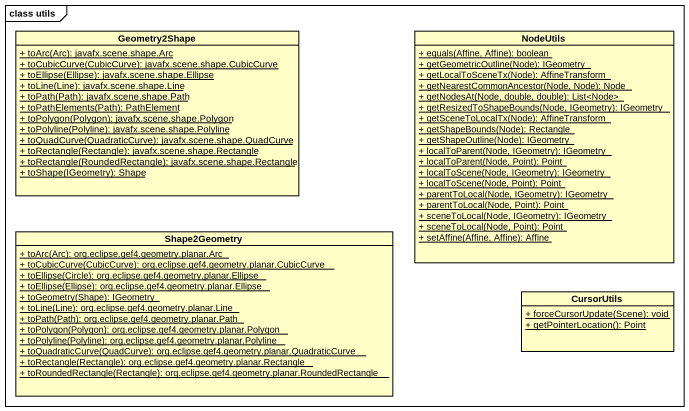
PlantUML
@startuml
mainframe class utils
hide circle
hide empty members
skinparam classAttributeIconSize 0
class Geometry2Shape #FFFFC8 {
  {static} + toArc(Arc): javafx.scene.shape.Arc
  {static} + toCubicCurve(CubicCurve): javafx.scene.shape.CubicCurve
  {static} + toEllipse(Ellipse): javafx.scene.shape.Ellipse
  {static} + toLine(Line): javafx.scene.shape.Line
  {static} + toPath(Path): javafx.scene.shape.Path
  {static} + toPathElements(Path): PathElement
  {static} + toPolygon(Polygon): javafx.scene.shape.Polygon
  {static} + toPolyline(Polyline): javafx.scene.shape.Polyline
  {static} + toQuadCurve(QuadraticCurve): javafx.scene.shape.QuadCurve
  {static} + toRectangle(Rectangle): javafx.scene.shape.Rectangle
  {static} + toRectangle(RoundedRectangle): javafx.scene.shape.Rectangle
  {static} + toShape(IGeometry): Shape
}
class NodeUtils #FFFFC8 {
  {static} + equals(Affine, Affine): boolean
  {static} + getGeometricOutline(Node): IGeometry
  {static} + getLocalToSceneTx(Node): AffineTransform
  {static} + getNearestCommonAncestor(Node, Node): Node
  {static} + getNodesAt(Node, double, double): List<Node>
  {static} + getResizedToShapeBounds(Node, IGeometry): IGeometry
  {static} + getSceneToLocalTx(Node): AffineTransform
  {static} + getShapeBounds(Node): Rectangle
  {static} + getShapeOutline(Node): IGeometry
  {static} + localToParent(Node, IGeometry): IGeometry
  {static} + localToParent(Node, Point): Point
  {static} + localToScene(Node, IGeometry): IGeometry
  {static} + localToScene(Node, Point): Point
  {static} + parentToLocal(Node, IGeometry): IGeometry
  {static} + parentToLocal(Node, Point): Point
  {static} + sceneToLocal(Node, IGeometry): IGeometry
  {static} + sceneToLocal(Node, Point): Point
  {static} + setAffine(Affine, Affine): Affine
}
class Shape2Geometry #FFFFC8 {
  {static} + toArc(Arc): org.eclipse.gef4.geometry.planar.Arc
  {static} + toCubicCurve(CubicCurve): org.eclipse.gef4.geometry.planar.CubicCurve
  {static} + toEllipse(Circle): org.eclipse.gef4.geometry.planar.Ellipse
  {static} + toEllipse(Ellipse): org.eclipse.gef4.geometry.planar.Ellipse
  {static} + toGeometry(Shape): IGeometry
  {static} + toLine(Line): org.eclipse.gef4.geometry.planar.Line
  {static} + toPath(Path): org.eclipse.gef4.geometry.planar.Path
  {static} + toPolygon(Polygon): org.eclipse.gef4.geometry.planar.Polygon
  {static} + toPolyline(Polyline): org.eclipse.gef4.geometry.planar.Polyline
  {static} + toQuadraticCurve(QuadCurve): org.eclipse.gef4.geometry.planar.QuadraticCurve
  {static} + toRectangle(Rectangle): org.eclipse.gef4.geometry.planar.Rectangle
  {static} + toRoundedRectangle(Rectangle): org.eclipse.gef4.geometry.planar.RoundedRectangle
}
class CursorUtils #FFFFC8 {
  {static} + forceCursorUpdate(Scene): void
  {static} + getPointerLocation(): Point
}
@enduml
